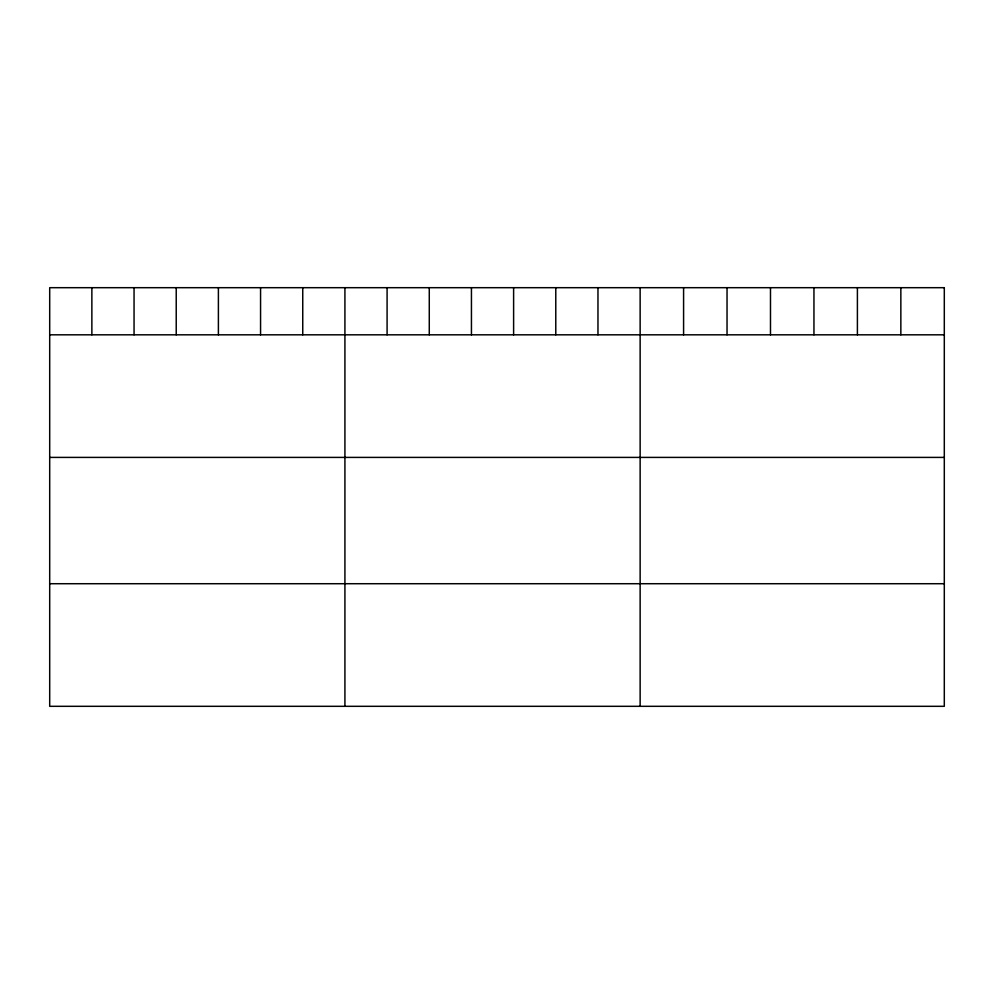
<?xml version="1.0" encoding="UTF-8"?>
<svg xmlns="http://www.w3.org/2000/svg" width="994" height="994" viewBox="0 0 994 994"><rect width="100%" height="100%" fill="white"/><g stroke="black" fill="none" stroke-linecap="round" stroke-linejoin="round"><path stroke-width="1.49" d="M49.7 334.816L944.3 334.816M49.7 457.402L944.3 457.402M49.7 583.714L944.3 583.714M900.85 287.688L900.85 334.816M857.4 287.688L857.4 334.816M813.949 287.688L813.949 334.816M770.487 287.688L770.487 334.816M727.036 287.688L727.036 334.816M683.586 287.688L683.586 334.816M640.136 287.688L640.136 706.312M597.966 287.688L597.966 334.816M555.783 287.688L555.783 334.816M513.612 287.688L513.612 334.816M471.442 287.688L471.442 334.816M429.271 287.688L429.271 334.816M387.088 287.688L387.088 334.816M344.918 287.688L344.918 706.312M302.748 287.688L302.748 334.816M260.565 287.688L260.565 334.816M218.394 287.688L218.394 334.816M176.224 287.688L176.224 334.816M134.053 287.688L134.053 334.816M91.87 287.688L91.87 334.816M944.3 287.688L49.7 287.688L49.7 706.312L944.3 706.312L944.3 287.688"/></g></svg>
